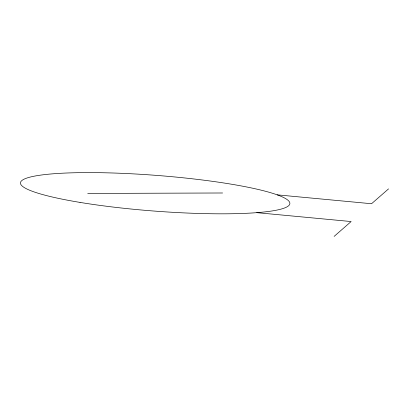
<?xml version="1.0" encoding="UTF-8"?>
<svg xmlns="http://www.w3.org/2000/svg" width="409" height="409" viewBox="0 0 409 409"><rect width="100%" height="100%" fill="white"/><g stroke="black" fill="none" stroke-linecap="round" stroke-linejoin="round"><path stroke-width="0.61" d="M334.122 236.397L351.132 221.55L256.77 212.66M388.55 188.886L371.541 203.733L277.179 194.842M87.72 193.437L222.603 192.987M80.041 202.409A135.103 17.868 4.4 0 0 289.562 204.587A135.103 17.868 4.4 0 0 95.88 172.639A135.103 17.868 4.4 0 0 80.041 202.409"/></g></svg>
